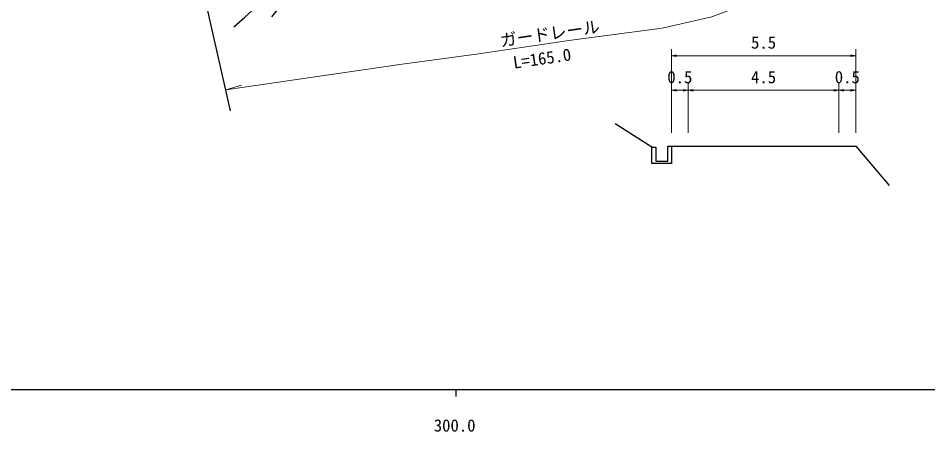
# Model space of a CAD drawing. Units: millimetres at full size, sheet at 1:1000, with parts at other scales. Extents: x 40000 to 680000, y 20000 to 380000.
# Drawn here: x 302698 to 438470, y 198715 to 260389 of the extents above; entities that cross this region are included whole.
import ezdxf
from ezdxf.enums import TextEntityAlignment as Align

# ---------------------------------------------------------------- set-up
doc = ezdxf.new("R2010")
doc.units = ezdxf.units.MM
doc.header["$LTSCALE"] = 1000
for name, color, linetype, lineweight in [('M-BGD', 7, 'Continuous', 25), ('M-BMK-OTRS', 5, 'Continuous', 25), ('M-STR-HTXT', 7, 'Continuous', 13), ('M-TTL-BAND', 7, 'Continuous', 25)]:
    doc.layers.add(name, color=color, linetype=linetype, lineweight=lineweight)
doc.styles.add('ＭＳ ゴシック', font='')
doc.styles.get('ＭＳ ゴシック').set_extended_font_data('MS Gothic')

# ---------------------------------------------------------------- blocks, each defined once
blk = doc.blocks.new('open_arrow')
at = {"color": 0, "linetype": 'Continuous', "lineweight": -2}
blk.add_lwpolyline([(7.5, 1.25), (0, 0), (7.5, -1.25)], dxfattribs=at)

msp = doc.modelspace()

# ---------------------------------------------------------------- linework, layer by layer
at = {"layer": 'M-BGD'}
for p, q in [((397293, 241160), (391809, 244637)), ((400205, 241311), (400205, 238712)), ((427705, 241311), (432693, 235464))]:
    msp.add_line(p, q, dxfattribs=at)
for points in [[(334870, 259096), (336528, 260528), (338696, 262543), (340618, 264427), (342050, 265990), (342917, 267497), (343464, 269042), (347760, 269720), (343803, 264596), (340524, 260603)], [(400205, 238712), (397293, 238712), (397293, 241160), (397865, 241160), (397865, 239077), (399682, 239077), (399682, 241311)], [(399682, 241311), (402705, 241311), (425205, 241311), (427705, 241311)]]:
    msp.add_lwpolyline(points, dxfattribs=at)
at = {"layer": 'M-BMK-OTRS'}
msp.add_line((334377, 246598), (318940, 314894), dxfattribs=at)
at = {"layer": 'M-STR-HTXT'}
for p, q in [((400205, 243311), (400205, 255796)), ((427705, 243311), (427705, 255796)), ((427705, 254796), (400205, 254796)), ((333669, 249730), (336027, 250414)), ((402705, 243311), (402705, 250643)), ((425205, 243311), (425205, 250643)), ((400205, 249643), (402705, 249643)), ((402705, 249643), (425205, 249643)), ((425205, 249643), (427705, 249643))]:
    msp.add_line(p, q, dxfattribs=at)
msp.add_lwpolyline([(333669, 249730), (359998, 253511), (371465, 255096), (384876, 257043), (398795, 258915), (406251, 260597), (411533, 262604), (416756, 265346), (421037, 268172), (423773, 270352), (427562, 274097), (430050, 276620), (431725, 277797), (434346, 279255), (437422, 280519), (440227, 280999), (442992, 280923), (446294, 280031), (447804, 279162)], dxfattribs=at)
at = {"layer": 'M-TTL-BAND'}
for p, q in [((40000, 205000), (579000, 205000)), ((368000, 205000), (368000, 204000))]:
    msp.add_line(p, q, dxfattribs=at)

# ---------------------------------------------------------------- block references
at = {"layer": 'M-STR-HTXT', "xscale": 100, "yscale": 100}
for p in [(400205, 254796), (400205, 249643), (402705, 249643), (425205, 249643)]:
    msp.add_blockref('open_arrow', p, dxfattribs=at)
at = {"layer": 'M-STR-HTXT', "xscale": 100, "yscale": 100, "rotation": 180}
for p in [(427705, 254796), (402705, 249643), (425205, 249643), (427705, 249643)]:
    msp.add_blockref('open_arrow', p, dxfattribs=at)

# ---------------------------------------------------------------- texts
at = {"layer": 'M-STR-HTXT', "style": 'ＭＳ ゴシック'}
for s, p in [('ガードレール', (374842, 255587)), ('L=165.0', (376783, 252308))]:
    msp.add_text(s, height=1833, rotation=8.261, dxfattribs=at).set_placement(p, align=Align.BOTTOM_LEFT)
for s, p in [('5.5', (413955, 255296)), ('0.5', (401455, 250143)), ('4.5', (413955, 250143)), ('0.5', (426455, 250143))]:
    msp.add_text(s, height=1833, dxfattribs=at).set_placement(p, align=Align.BOTTOM_CENTER)
at = {"layer": 'M-TTL-BAND', "style": 'ＭＳ ゴシック'}
msp.add_text('300.0', height=1833, dxfattribs=at).set_placement((367844, 198195), align=Align.BOTTOM_CENTER)

doc.saveas('drawing.dxf')
